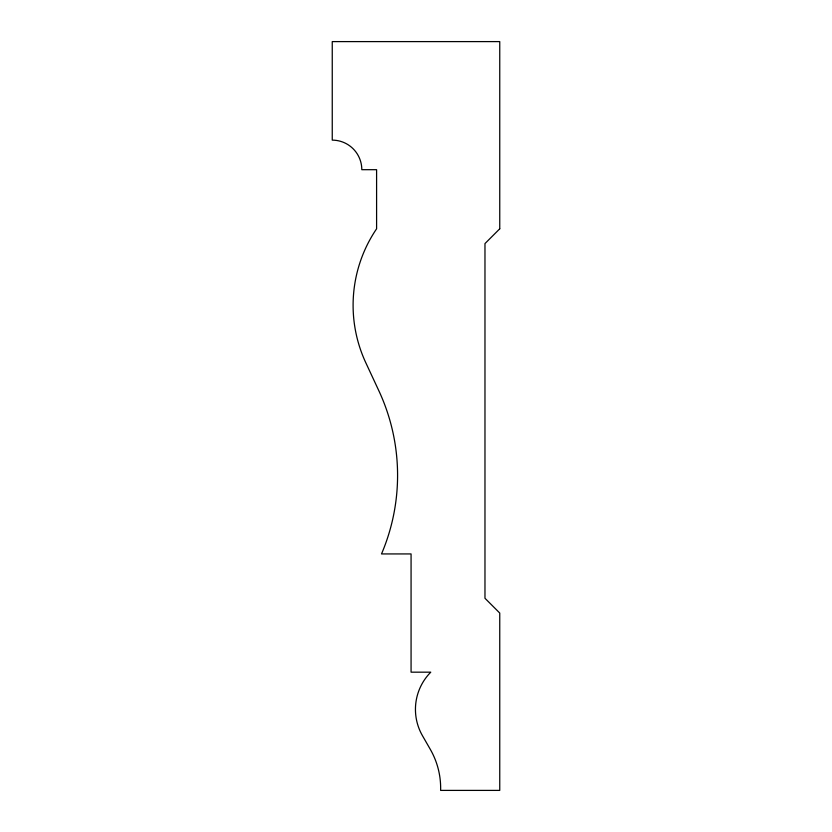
<?xml version="1.0" encoding="UTF-8"?>
<svg xmlns="http://www.w3.org/2000/svg" width="832" height="832" viewBox="0 0 832 832"><rect width="100%" height="100%" fill="white"/><g stroke="black" fill="none" stroke-linecap="round" stroke-linejoin="round"><path stroke-width="1.25" d="M499.751 228.8L484.973 243.578L484.973 598.27L499.751 613.049L499.751 790.4L440.627 790.4A78.031 78.031 0 0 0 430.3 749.351L422.458 735.696A52.832 52.832 0 0 1 430.778 672.173L411.07 672.173L411.07 553.935L381.514 553.935A200.346 200.346 0 0 0 378.862 390.78L365.83 362.804A136.271 136.271 0 0 1 376.594 228.8L376.594 169.686L361.806 169.686A29.557 29.557 0 0 0 332.249 140.13L332.249 41.6L499.751 41.6L499.751 228.8"/></g></svg>
